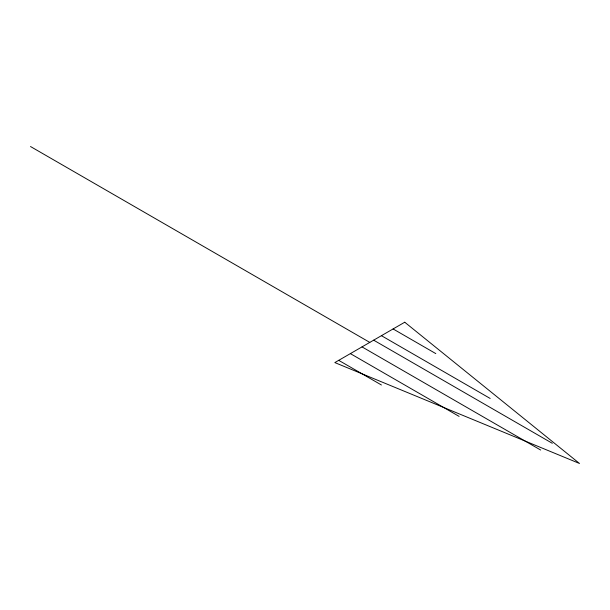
<?xml version="1.0" encoding="UTF-8"?>
<svg xmlns="http://www.w3.org/2000/svg" width="610" height="610" viewBox="0 0 610 610"><rect width="100%" height="100%" fill="white"/><g stroke="black" fill="none" stroke-linecap="round" stroke-linejoin="round"><path stroke-width="0.91" d="M393.099 328.95L435.814 353.609M381.433 335.683L490.173 398.46M373.663 340.166L552.309 443.302M30.5 146.522L369.79 342.401M362.02 346.892L540.658 450.028M350.369 353.617L459.109 416.394M338.725 360.342L381.441 385.001M404.743 322.225L334.829 362.584L579.5 463.478L404.743 322.225"/></g></svg>
